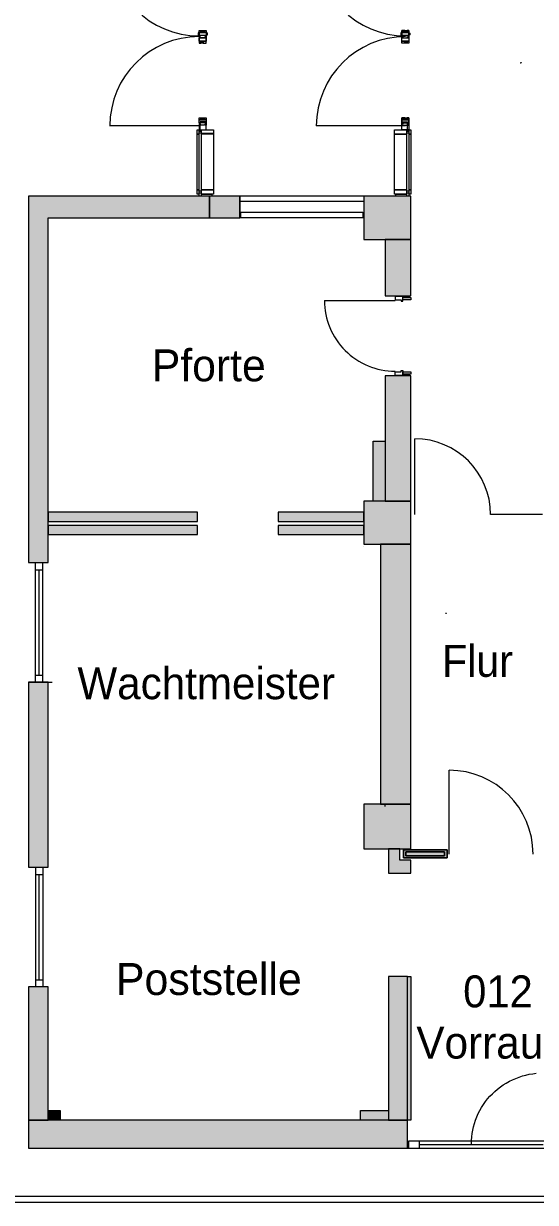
# Model space of a CAD drawing. Header units: inches. Extents: x 50200 to 250609, y 23637 to 115190.
# Drawn here: x 60760 to 67170, y 31909 to 46683 of the extents above; entities that cross this region are included whole.
import ezdxf

# ---------------------------------------------------------------- set-up
doc = ezdxf.new("R2010")
doc.units = ezdxf.units.IN
doc.header["$LTSCALE"] = 200
doc.header["$MEASUREMENT"] = 0
doc.header["$PDMODE"] = 34
doc.header["$PDSIZE"] = 5
doc.linetypes.add('Standardmuster', pattern=[0])
doc.linetypes.add('Volllinie', pattern=[0])
doc.layers.add('Grundebene', color=7, linetype='Continuous')
doc.styles.add('ARIAL', font='arial.ttf', dxfattribs={"height": 0.2})

# ---------------------------------------------------------------- blocks, each defined once
blk = doc.blocks.new('Color_Area-19A')
at = {"layer": 'Grundebene', "true_color": 0x000000, "transparency": 33554687}
blk.add_hatch(color=18, dxfattribs=at).paths.add_polyline_path([(65569, 34739), (65609, 34739), (65609, 32939), (65569, 32939)], flags=0)
at = {"layer": 'Grundebene', "color": 18, "linetype": 'Volllinie', "lineweight": 13, "true_color": 0x000000}
for p, q in [((65569, 34739), (65609, 34739)), ((65569, 32939), (65569, 34739)), ((65609, 34739), (65609, 32939)), ((65609, 32939), (65569, 32939))]:
    blk.add_line(p, q, dxfattribs=at)
blk = doc.blocks.new('Color_Area-D15')
at = {"layer": 'Grundebene', "true_color": 0x000000, "transparency": 33554687}
blk.add_hatch(color=18, dxfattribs=at).paths.add_polyline_path([(65470, 36339), (65329, 36339), (65329, 36037), (65609, 36037), (65609, 36200), (65470, 36200)], flags=0)
at = {"layer": 'Grundebene', "color": 18, "linetype": 'Volllinie', "lineweight": 13, "true_color": 0x000000}
for p, q in [((65470, 36339), (65329, 36339)), ((65329, 36339), (65329, 36037)), ((65470, 36200), (65470, 36339)), ((65609, 36200), (65470, 36200)), ((65609, 36037), (65609, 36200)), ((65329, 36037), (65609, 36037))]:
    blk.add_line(p, q, dxfattribs=at)
blk = doc.blocks.new('Color_Area-D22')
at = {"layer": 'Grundebene', "true_color": 0x000000, "transparency": 33554687}
blk.add_hatch(color=18, dxfattribs=at).paths.add_polyline_path([(64979, 33059), (65329, 33059), (65329, 32939), (64979, 32939)], flags=0)
at = {"layer": 'Grundebene', "color": 18, "linetype": 'Volllinie', "lineweight": 13, "true_color": 0x000000}
for p, q in [((64979, 33059), (65329, 33059)), ((64979, 32939), (64979, 33059)), ((65329, 33059), (65329, 32939)), ((65329, 32939), (64979, 32939))]:
    blk.add_line(p, q, dxfattribs=at)
blk = doc.blocks.new('Color_Area-D2B')
at = {"layer": 'Grundebene', "true_color": 0x000000, "transparency": 33554687}
blk.add_hatch(color=18, dxfattribs=at).paths.add_polyline_path([(61069, 33059), (61219, 33059), (61219, 32939), (61069, 32939)], flags=0)
at = {"layer": 'Grundebene', "color": 18, "linetype": 'Volllinie', "lineweight": 13, "true_color": 0x000000}
for p, q in [((61069, 33059), (61219, 33059)), ((61069, 32939), (61069, 33059)), ((61219, 33059), (61219, 32939)), ((61219, 32939), (61069, 32939))]:
    blk.add_line(p, q, dxfattribs=at)
blk = doc.blocks.new('Color_Area-D34')
at = {"layer": 'Grundebene', "true_color": 0x000000, "transparency": 33554687}
blk.add_hatch(color=18, dxfattribs=at).paths.add_polyline_path([(60819, 32939), (60819, 32589), (65569, 32589), (65569, 32939)], flags=0)
at = {"layer": 'Grundebene', "color": 18, "linetype": 'Volllinie', "lineweight": 13, "true_color": 0x000000}
for p, q in [((60819, 32939), (60819, 32589)), ((65569, 32939), (60819, 32939)), ((65569, 32589), (65569, 32939)), ((60819, 32589), (65569, 32589))]:
    blk.add_line(p, q, dxfattribs=at)
blk = doc.blocks.new('Color_Area-D3D')
at = {"layer": 'Grundebene', "true_color": 0x000000, "transparency": 33554687}
blk.add_hatch(color=18, dxfattribs=at).paths.add_polyline_path([(65609, 36339), (65609, 36455), (65609, 36899), (65019, 36899), (65019, 36339), (65439, 36339)], flags=0)
at = {"layer": 'Grundebene', "color": 18, "linetype": 'Volllinie', "lineweight": 13, "true_color": 0x000000}
for p, q in [((65609, 36899), (65019, 36899)), ((65019, 36899), (65019, 36339)), ((65609, 36455), (65609, 36899)), ((65609, 36339), (65609, 36455)), ((65019, 36339), (65439, 36339)), ((65439, 36339), (65609, 36339))]:
    blk.add_line(p, q, dxfattribs=at)
blk = doc.blocks.new('Color_Area-D48')
at = {"layer": 'Grundebene', "true_color": 0x000000, "transparency": 33554687}
blk.add_hatch(color=18, dxfattribs=at).paths.add_polyline_path([(65289, 42269), (65289, 40699), (65609, 40699), (65609, 42269)], flags=0)
at = {"layer": 'Grundebene', "color": 18, "linetype": 'Volllinie', "lineweight": 13, "true_color": 0x000000}
for p, q in [((65289, 42269), (65289, 40699)), ((65609, 42269), (65289, 42269)), ((65609, 40699), (65609, 42269)), ((65289, 40699), (65609, 40699))]:
    blk.add_line(p, q, dxfattribs=at)
blk = doc.blocks.new('Color_Area-D51')
at = {"layer": 'Grundebene', "true_color": 0x000000, "transparency": 33554687}
blk.add_hatch(color=18, dxfattribs=at).paths.add_polyline_path([(65229, 36899), (65609, 36899), (65609, 40159), (65229, 40159)], flags=0)
at = {"layer": 'Grundebene', "color": 18, "linetype": 'Volllinie', "lineweight": 13, "true_color": 0x000000}
for p, q in [((65609, 40159), (65229, 40159)), ((65229, 40159), (65229, 36899)), ((65609, 36899), (65609, 40159)), ((65229, 36899), (65609, 36899))]:
    blk.add_line(p, q, dxfattribs=at)
blk = doc.blocks.new('Color_Area-D56')
at = {"layer": 'Grundebene', "true_color": 0x000000, "transparency": 33554687}
blk.add_hatch(color=18, dxfattribs=at).paths.add_polyline_path([(65609, 40159), (65609, 40699), (65019, 40699), (65019, 40159)], flags=0)
at = {"layer": 'Grundebene', "color": 18, "linetype": 'Volllinie', "lineweight": 13, "true_color": 0x000000}
for p, q in [((65609, 40699), (65019, 40699)), ((65019, 40699), (65019, 40159)), ((65609, 40159), (65609, 40699)), ((65019, 40159), (65609, 40159))]:
    blk.add_line(p, q, dxfattribs=at)
blk = doc.blocks.new('Color_Area-D7A')
at = {"layer": 'Grundebene', "true_color": 0x000000, "transparency": 33554687}
blk.add_hatch(color=18, dxfattribs=at).paths.add_polyline_path([(65019, 43979), (65609, 43979), (65609, 44519), (65019, 44519)], flags=0)
at = {"layer": 'Grundebene', "color": 18, "linetype": 'Volllinie', "lineweight": 13, "true_color": 0x000000}
for p, q in [((65609, 44519), (65019, 44519)), ((65019, 44519), (65019, 43979)), ((65609, 43979), (65609, 44519)), ((65019, 43979), (65609, 43979))]:
    blk.add_line(p, q, dxfattribs=at)
blk = doc.blocks.new('Color_Area-D83')
at = {"layer": 'Grundebene', "true_color": 0x000000, "transparency": 33554687}
blk.add_hatch(color=18, dxfattribs=at).paths.add_polyline_path([(65609, 43979), (65289, 43979), (65289, 43269), (65609, 43269)], flags=0)
at = {"layer": 'Grundebene', "color": 18, "linetype": 'Volllinie', "lineweight": 13, "true_color": 0x000000}
for p, q in [((65609, 43979), (65289, 43979)), ((65289, 43979), (65289, 43269)), ((65609, 43269), (65609, 43979)), ((65289, 43269), (65609, 43269))]:
    blk.add_line(p, q, dxfattribs=at)
blk = doc.blocks.new('Color_Area-D8C')
at = {"layer": 'Grundebene', "true_color": 0x000000, "transparency": 33554687}
blk.add_hatch(color=18, dxfattribs=at).paths.add_polyline_path([(63469, 44249), (63469, 44519), (63089, 44519), (63089, 44249)], flags=0)
at = {"layer": 'Grundebene', "color": 18, "linetype": 'Volllinie', "lineweight": 13, "true_color": 0x000000}
for p, q in [((63469, 44519), (63089, 44519)), ((63089, 44519), (63089, 44249)), ((63469, 44249), (63469, 44519)), ((63089, 44249), (63469, 44249))]:
    blk.add_line(p, q, dxfattribs=at)
blk = doc.blocks.new('Color_Area-D95')
at = {"layer": 'Grundebene', "true_color": 0x000000, "transparency": 33554687}
blk.add_hatch(color=18, dxfattribs=at).paths.add_polyline_path([(61069, 34609), (60819, 34609), (60819, 32939), (61069, 32939)], flags=0)
at = {"layer": 'Grundebene', "color": 18, "linetype": 'Volllinie', "lineweight": 13, "true_color": 0x000000}
for p, q in [((61069, 34609), (60819, 34609)), ((60819, 34609), (60819, 32939)), ((61069, 32939), (61069, 34609)), ((60819, 32939), (61069, 32939))]:
    blk.add_line(p, q, dxfattribs=at)
blk = doc.blocks.new('Color_Area-D9E')
at = {"layer": 'Grundebene', "true_color": 0x000000, "transparency": 33554687}
blk.add_hatch(color=18, dxfattribs=at).paths.add_polyline_path([(61069, 44249), (63089, 44249), (63089, 44519), (60819, 44519), (60819, 39929), (61069, 39929)], flags=0)
at = {"layer": 'Grundebene', "color": 18, "linetype": 'Volllinie', "lineweight": 13, "true_color": 0x000000}
for p, q in [((63089, 44519), (60819, 44519)), ((60819, 44519), (60819, 39929)), ((63089, 44249), (63089, 44519)), ((61069, 44249), (63089, 44249)), ((61069, 39929), (61069, 44249)), ((60819, 39929), (61069, 39929))]:
    blk.add_line(p, q, dxfattribs=at)
blk = doc.blocks.new('Color_Area-DAB')
at = {"layer": 'Grundebene', "true_color": 0x000000, "transparency": 33554687}
blk.add_hatch(color=18, dxfattribs=at).paths.add_polyline_path([(65569, 34739), (65329, 34739), (65329, 32939), (65569, 32939)], flags=0)
at = {"layer": 'Grundebene', "color": 18, "linetype": 'Volllinie', "lineweight": 13, "true_color": 0x000000}
for p, q in [((65569, 34739), (65329, 34739)), ((65329, 34739), (65329, 32939)), ((65569, 32939), (65569, 34739)), ((65329, 32939), (65569, 32939))]:
    blk.add_line(p, q, dxfattribs=at)
blk = doc.blocks.new('Color_Area-DB4')
at = {"layer": 'Grundebene', "true_color": 0xffffff, "transparency": 33554687}
blk.add_hatch(color=7, dxfattribs=at).paths.add_polyline_path([(65519, 36329), (65519, 36229), (66064, 36229), (66064, 36329)], flags=0)
at = {"layer": 'Grundebene', "color": 18, "linetype": 'Volllinie', "lineweight": 13, "true_color": 0x000000}
blk.add_lwpolyline([(65519, 36329), (65519, 36229), (66064, 36229), (66064, 36329), (65519, 36329)], dxfattribs=at)
blk = doc.blocks.new('Color_Area-DBA')
at = {"layer": 'Grundebene', "true_color": 0x000000, "transparency": 33554687}
blk.add_hatch(color=18, dxfattribs=at).paths.add_polyline_path([(62939, 40559), (61069, 40559), (61069, 40444), (62939, 40444)], flags=0)
at = {"layer": 'Grundebene', "color": 18, "linetype": 'Volllinie', "lineweight": 13, "true_color": 0x000000}
for p, q in [((62939, 40559), (61069, 40559)), ((61069, 40559), (61069, 40444)), ((62939, 40444), (62939, 40559)), ((61069, 40444), (62939, 40444))]:
    blk.add_line(p, q, dxfattribs=at)
blk = doc.blocks.new('Color_Area-DC3')
at = {"layer": 'Grundebene', "true_color": 0x000000, "transparency": 33554687}
blk.add_hatch(color=18, dxfattribs=at).paths.add_polyline_path([(62939, 40394), (61069, 40394), (61069, 40279), (62939, 40279)], flags=0)
at = {"layer": 'Grundebene', "color": 18, "linetype": 'Volllinie', "lineweight": 13, "true_color": 0x000000}
for p, q in [((62939, 40394), (61069, 40394)), ((61069, 40394), (61069, 40279)), ((62939, 40279), (62939, 40394)), ((61069, 40279), (62939, 40279))]:
    blk.add_line(p, q, dxfattribs=at)
blk = doc.blocks.new('Color_Area-DCC')
at = {"layer": 'Grundebene', "true_color": 0x000000, "transparency": 33554687}
blk.add_hatch(color=18, dxfattribs=at).paths.add_polyline_path([(65019, 40559), (63949, 40559), (63949, 40444), (65019, 40444)], flags=0)
at = {"layer": 'Grundebene', "color": 18, "linetype": 'Volllinie', "lineweight": 13, "true_color": 0x000000}
for p, q in [((65019, 40559), (63949, 40559)), ((63949, 40559), (63949, 40444)), ((65019, 40444), (65019, 40559)), ((63949, 40444), (65019, 40444))]:
    blk.add_line(p, q, dxfattribs=at)
blk = doc.blocks.new('Color_Area-DD7')
at = {"layer": 'Grundebene', "true_color": 0x000000, "transparency": 33554687}
blk.add_hatch(color=18, dxfattribs=at).paths.add_polyline_path([(65019, 40394), (63949, 40394), (63949, 40279), (65019, 40279)], flags=0)
at = {"layer": 'Grundebene', "color": 18, "linetype": 'Volllinie', "lineweight": 13, "true_color": 0x000000}
for p, q in [((65019, 40394), (63949, 40394)), ((63949, 40394), (63949, 40279)), ((65019, 40279), (65019, 40394)), ((63949, 40279), (65019, 40279))]:
    blk.add_line(p, q, dxfattribs=at)
blk = doc.blocks.new('Color_Area-DE0')
at = {"layer": 'Grundebene', "true_color": 0x000000, "transparency": 33554687}
blk.add_hatch(color=18, dxfattribs=at).paths.add_polyline_path([(61069, 38429), (60819, 38429), (60819, 36109), (61069, 36109)], flags=0)
at = {"layer": 'Grundebene', "color": 18, "linetype": 'Volllinie', "lineweight": 13, "true_color": 0x000000}
for p, q in [((61069, 38429), (60819, 38429)), ((60819, 38429), (60819, 36109)), ((61069, 36109), (61069, 38429)), ((60819, 36109), (61069, 36109))]:
    blk.add_line(p, q, dxfattribs=at)
blk = doc.blocks.new('Color_Area-E92')
at = {"layer": 'Grundebene', "true_color": 0x000000, "transparency": 33554687}
blk.add_hatch(color=18, dxfattribs=at).paths.add_polyline_path([(65289, 40699), (65139, 40699), (65139, 41449), (65289, 41449)], flags=0)
at = {"layer": 'Grundebene', "color": 18, "linetype": 'Volllinie', "lineweight": 13, "true_color": 0x000000}
blk.add_lwpolyline([(65289, 40699), (65139, 40699), (65139, 41449), (65289, 41449), (65289, 40699)], dxfattribs=at)
blk = doc.blocks.new('Color_Area-1193')
at = {"layer": 'Grundebene', "true_color": 0xffffff, "transparency": 33554687}
blk.add_hatch(color=7, dxfattribs=at).paths.add_polyline_path([(65546, 36304), (65546, 36254), (66033, 36254), (66033, 36304)], flags=0)
at = {"layer": 'Grundebene', "color": 18, "linetype": 'Volllinie', "lineweight": 13, "true_color": 0x000000}
blk.add_lwpolyline([(65546, 36304), (65546, 36254), (66033, 36254), (66033, 36304), (65546, 36304)], dxfattribs=at)

msp = doc.modelspace()

# ---------------------------------------------------------------- linework, layer by layer
at = {"layer": 'Grundebene', "color": 18, "linetype": 'Volllinie', "lineweight": 13, "true_color": 0x000000}
for p, q in [((62946, 46565), (62946, 46541)), ((62948, 46565), (62946, 46565)), ((62946, 46541), (62948, 46541)), ((62948, 46567), (62948, 46539)), ((62958, 46569), (62951, 46569)), ((62958, 46573), (62958, 46598)), ((62958, 46598), (62978, 46598)), ((62958, 46573), (62958, 46598)), ((62958, 46598), (62978, 46598)), ((62958, 46534), (62958, 46573)), ((62958, 46573), (63047, 46573)), ((62978, 46573), (62958, 46573)), ((63047, 46573), (62958, 46573)), ((62958, 46534), (62958, 46573)), ((62958, 46573), (63047, 46573)), ((62958, 46569), (62958, 46537)), ((62978, 46598), (62978, 46573)), ((62978, 46598), (62978, 46587)), ((62978, 46587), (62978, 46598)), ((62978, 46598), (63008, 46598)), ((62978, 46573), (62978, 46587)), ((62978, 46587), (63026, 46587)), ((62978, 46587), (63008, 46587)), ((63008, 46587), (62978, 46587)), ((63026, 46573), (62978, 46573)), ((63008, 46598), (63047, 46598)), ((63008, 46587), (63008, 46598)), ((63008, 46598), (63008, 46587)), ((63026, 46573), (63026, 46598)), ((63026, 46598), (63047, 46598)), ((63026, 46587), (63026, 46573)), ((63047, 46573), (63026, 46573)), ((63047, 46598), (63047, 46573)), ((63047, 46598), (63047, 46573)), ((63047, 46573), (63047, 46534)), ((63047, 46573), (63047, 46508)), ((63047, 46569), (63053, 46569)), ((63047, 46569), (63047, 46537)), ((63057, 46567), (63057, 46539)), ((63057, 46565), (63058, 46565)), ((63058, 46541), (63057, 46541)), ((63058, 46565), (63058, 46541)), ((65484, 46565), (65484, 46541)), ((65485, 46565), (65484, 46565)), ((65484, 46541), (65485, 46541)), ((65485, 46567), (65485, 46539)), ((65495, 46569), (65489, 46569)), ((65495, 46573), (65495, 46598)), ((65495, 46598), (65515, 46598)), ((65534, 46598), (65495, 46598)), ((65495, 46598), (65495, 46573)), ((65495, 46534), (65495, 46573)), ((65495, 46573), (65584, 46573)), ((65515, 46573), (65495, 46573)), ((65495, 46573), (65584, 46573)), ((65495, 46573), (65495, 46508)), ((65584, 46573), (65495, 46573)), ((65495, 46569), (65495, 46537)), ((65515, 46598), (65515, 46573)), ((65515, 46573), (65515, 46587)), ((65515, 46587), (65564, 46587)), ((65564, 46573), (65515, 46573)), ((65534, 46587), (65534, 46598)), ((65534, 46587), (65534, 46598)), ((65534, 46598), (65564, 46598)), ((65564, 46587), (65534, 46587)), ((65564, 46587), (65534, 46587)), ((65564, 46573), (65564, 46598)), ((65564, 46598), (65584, 46598)), ((65584, 46598), (65564, 46598)), ((65564, 46598), (65564, 46587)), ((65564, 46598), (65564, 46587)), ((65564, 46587), (65564, 46573)), ((65584, 46573), (65564, 46573)), ((65584, 46598), (65584, 46573)), ((65584, 46573), (65584, 46598)), ((65584, 46573), (65584, 46534)), ((65584, 46534), (65584, 46573)), ((65584, 46569), (65591, 46569)), ((65584, 46569), (65584, 46537)), ((65594, 46567), (65594, 46539)), ((65594, 46565), (65596, 46565)), ((65596, 46541), (65594, 46541)), ((65596, 46565), (65596, 46541)), ((62958, 46537), (62951, 46537)), ((63047, 46534), (62958, 46534)), ((62971, 46534), (62958, 46534)), ((62963, 46529), (62958, 46529)), ((62958, 46529), (62958, 46464)), ((62958, 46464), (62958, 46503)), ((62958, 46503), (63047, 46503)), ((63047, 46464), (62958, 46464)), ((62958, 46464), (63047, 46464)), ((63047, 46464), (62958, 46464)), ((62958, 46464), (62958, 46439)), ((62958, 46439), (62978, 46439)), ((62963, 46503), (62963, 46529)), ((62971, 46503), (62963, 46503)), ((62971, 46529), (62971, 46534)), ((62971, 46534), (62981, 46534)), ((62971, 46529), (62971, 46534)), ((62981, 46529), (62971, 46529)), ((62981, 46529), (62971, 46529)), ((62981, 46508), (62971, 46508)), ((62971, 46508), (62971, 46503)), ((62978, 46439), (62978, 46450)), ((62978, 46450), (63008, 46450)), ((62978, 46439), (62978, 46450)), ((62978, 46450), (63008, 46450)), ((63008, 46439), (62978, 46439)), ((62981, 46534), (62981, 46529)), ((63024, 46534), (62981, 46534)), ((62981, 46534), (62981, 46529)), ((62981, 46503), (62981, 46508)), ((63024, 46503), (62981, 46503)), ((63008, 46450), (63008, 46439)), ((63008, 46450), (63008, 46439)), ((63008, 46439), (63047, 46439)), ((63024, 46529), (63024, 46534)), ((63024, 46534), (63033, 46534)), ((63024, 46529), (63024, 46534)), ((63033, 46529), (63024, 46529)), ((63033, 46529), (63024, 46529)), ((63024, 46503), (63024, 46508)), ((63024, 46508), (63033, 46508)), ((63033, 46508), (63024, 46508)), ((63024, 46508), (63024, 46503)), ((63033, 46503), (63024, 46503)), ((63033, 46534), (63033, 46529)), ((63041, 46534), (63033, 46534)), ((63033, 46534), (63033, 46529)), ((63033, 46508), (63033, 46503)), ((63033, 46503), (63033, 46508)), ((63047, 46503), (63033, 46503)), ((63041, 46508), (63041, 46534)), ((63041, 46534), (63047, 46534)), ((63041, 46508), (63041, 46534)), ((63047, 46508), (63041, 46508)), ((63047, 46508), (63041, 46508)), ((63047, 46537), (63053, 46537)), ((63047, 46534), (63047, 46508)), ((63047, 46503), (63047, 46464)), ((63047, 46464), (63047, 46503)), ((63047, 46439), (63047, 46464)), ((65495, 46537), (65489, 46537)), ((65495, 46508), (65495, 46534)), ((65495, 46534), (65501, 46534)), ((65584, 46534), (65495, 46534)), ((65501, 46508), (65495, 46508)), ((65495, 46508), (65501, 46508)), ((65495, 46464), (65495, 46503)), ((65495, 46503), (65584, 46503)), ((65495, 46503), (65509, 46503)), ((65495, 46464), (65495, 46503)), ((65584, 46464), (65495, 46464)), ((65584, 46464), (65495, 46464)), ((65495, 46439), (65495, 46464)), ((65495, 46464), (65584, 46464)), ((65534, 46439), (65495, 46439)), ((65501, 46534), (65501, 46508)), ((65501, 46508), (65501, 46534)), ((65501, 46534), (65509, 46534)), ((65509, 46529), (65509, 46534)), ((65509, 46534), (65518, 46534)), ((65509, 46534), (65509, 46529)), ((65518, 46529), (65509, 46529)), ((65509, 46529), (65518, 46529)), ((65509, 46503), (65509, 46508)), ((65509, 46508), (65518, 46508)), ((65509, 46503), (65509, 46508)), ((65509, 46508), (65518, 46508)), ((65518, 46503), (65509, 46503)), ((65518, 46534), (65518, 46529)), ((65518, 46529), (65518, 46534)), ((65518, 46534), (65561, 46534)), ((65518, 46508), (65518, 46503)), ((65518, 46508), (65518, 46503)), ((65518, 46503), (65561, 46503)), ((65564, 46450), (65534, 46450)), ((65534, 46450), (65534, 46439)), ((65534, 46439), (65534, 46450)), ((65534, 46450), (65564, 46450)), ((65564, 46439), (65534, 46439)), ((65561, 46529), (65561, 46534)), ((65561, 46534), (65571, 46534)), ((65561, 46534), (65561, 46529)), ((65571, 46529), (65561, 46529)), ((65561, 46529), (65571, 46529)), ((65561, 46503), (65561, 46508)), ((65561, 46508), (65571, 46508)), ((65564, 46439), (65564, 46450)), ((65564, 46450), (65564, 46439)), ((65584, 46439), (65564, 46439)), ((65571, 46534), (65571, 46529)), ((65571, 46529), (65571, 46534)), ((65571, 46534), (65584, 46534)), ((65571, 46508), (65571, 46503)), ((65571, 46503), (65579, 46503)), ((65579, 46503), (65579, 46529)), ((65579, 46529), (65584, 46529)), ((65584, 46537), (65591, 46537)), ((65584, 46529), (65584, 46464)), ((65584, 46503), (65584, 46464)), ((65584, 46464), (65584, 46439)), ((62958, 45402), (61836, 45402)), ((62958, 45477), (62958, 45503)), ((62958, 45503), (62978, 45503)), ((62958, 45477), (62958, 45503)), ((62958, 45503), (62978, 45503)), ((62958, 45438), (62958, 45477)), ((62958, 45477), (63047, 45477)), ((62978, 45477), (62958, 45477)), ((63047, 45477), (62958, 45477)), ((62958, 45438), (62958, 45477)), ((62958, 45477), (63047, 45477)), ((63047, 45438), (62958, 45438)), ((62971, 45438), (62958, 45438)), ((62963, 45434), (62958, 45434)), ((62958, 45434), (62958, 45352)), ((62963, 45408), (62963, 45434)), ((62971, 45408), (62963, 45408)), ((62971, 45433), (62971, 45438)), ((62971, 45438), (62981, 45438)), ((62971, 45433), (62971, 45438)), ((62981, 45433), (62971, 45433)), ((62981, 45433), (62971, 45433)), ((62981, 45413), (62971, 45413)), ((62971, 45413), (62971, 45408)), ((62973, 45352), (62973, 45450)), ((63046, 45450), (62973, 45450)), ((62978, 45503), (62978, 45477)), ((62978, 45503), (62978, 45492)), ((62978, 45492), (62978, 45503)), ((62978, 45503), (63008, 45503)), ((62978, 45477), (62978, 45492)), ((62978, 45492), (63026, 45492)), ((62978, 45492), (63008, 45492)), ((63008, 45492), (62978, 45492)), ((63026, 45477), (62978, 45477)), ((62981, 45438), (62981, 45433)), ((63024, 45438), (62981, 45438)), ((62981, 45438), (62981, 45433)), ((62981, 45408), (62981, 45413)), ((63024, 45408), (62981, 45408)), ((63008, 45503), (63047, 45503)), ((63008, 45492), (63008, 45503)), ((63008, 45503), (63008, 45492)), ((63024, 45433), (63024, 45438)), ((63024, 45438), (63033, 45438)), ((63024, 45433), (63024, 45438)), ((63033, 45433), (63024, 45433)), ((63033, 45433), (63024, 45433)), ((63033, 45413), (63024, 45413)), ((63024, 45413), (63024, 45408)), ((63026, 45477), (63026, 45503)), ((63026, 45503), (63047, 45503)), ((63026, 45492), (63026, 45477)), ((63047, 45477), (63026, 45477)), ((63033, 45438), (63033, 45433)), ((63041, 45438), (63033, 45438)), ((63033, 45438), (63033, 45433)), ((63033, 45408), (63033, 45413)), ((63047, 45408), (63033, 45408)), ((63041, 45412), (63041, 45438)), ((63047, 45412), (63041, 45412)), ((63046, 45352), (63046, 45450)), ((63046, 45352), (63047, 45408)), ((63047, 45503), (63047, 45477)), ((63047, 45503), (63047, 45477)), ((63047, 45477), (63047, 45438)), ((63047, 45477), (63047, 45412)), ((65544, 45402), (64422, 45402)), ((65495, 45477), (65495, 45503)), ((65495, 45503), (65515, 45503)), ((65534, 45503), (65495, 45503)), ((65495, 45503), (65495, 45477)), ((65495, 45438), (65495, 45477)), ((65495, 45477), (65584, 45477)), ((65515, 45477), (65495, 45477)), ((65495, 45477), (65584, 45477)), ((65495, 45477), (65495, 45412)), ((65584, 45477), (65495, 45477)), ((65584, 45438), (65495, 45438)), ((65495, 45412), (65501, 45412)), ((65496, 45352), (65495, 45408)), ((65495, 45408), (65509, 45408)), ((65496, 45352), (65496, 45450)), ((65496, 45450), (65569, 45450)), ((65501, 45412), (65501, 45438)), ((65501, 45438), (65509, 45438)), ((65509, 45433), (65509, 45438)), ((65509, 45438), (65518, 45438)), ((65509, 45438), (65509, 45433)), ((65518, 45433), (65509, 45433)), ((65509, 45433), (65518, 45433)), ((65509, 45408), (65509, 45413)), ((65509, 45413), (65518, 45413)), ((65515, 45503), (65515, 45477)), ((65515, 45477), (65515, 45492)), ((65515, 45492), (65564, 45492)), ((65564, 45477), (65515, 45477)), ((65518, 45438), (65518, 45433)), ((65518, 45433), (65518, 45438)), ((65518, 45438), (65561, 45438)), ((65518, 45413), (65518, 45408)), ((65518, 45408), (65561, 45408)), ((65534, 45492), (65534, 45503)), ((65534, 45492), (65534, 45503)), ((65534, 45503), (65564, 45503)), ((65564, 45492), (65534, 45492)), ((65564, 45492), (65534, 45492)), ((65561, 45433), (65561, 45438)), ((65561, 45438), (65571, 45438)), ((65561, 45438), (65561, 45433)), ((65571, 45433), (65561, 45433)), ((65561, 45433), (65571, 45433)), ((65561, 45408), (65561, 45413)), ((65561, 45413), (65571, 45413)), ((65564, 45477), (65564, 45503)), ((65564, 45503), (65584, 45503)), ((65584, 45503), (65564, 45503)), ((65564, 45503), (65564, 45492)), ((65564, 45503), (65564, 45492)), ((65564, 45492), (65564, 45477)), ((65584, 45477), (65564, 45477)), ((65569, 45352), (65569, 45450)), ((65571, 45438), (65571, 45433)), ((65571, 45433), (65571, 45438)), ((65571, 45438), (65584, 45438)), ((65571, 45413), (65571, 45408)), ((65571, 45408), (65579, 45408)), ((65579, 45408), (65579, 45434)), ((65579, 45434), (65584, 45434)), ((65584, 45503), (65584, 45477)), ((65584, 45477), (65584, 45503)), ((65584, 45477), (65584, 45438)), ((65584, 45438), (65584, 45477)), ((65584, 45434), (65584, 45352)), ((62933, 45352), (62953, 45352)), ((62933, 45299), (62933, 45352)), ((62933, 45299), (62953, 45299)), ((62933, 44600), (62933, 45299)), ((62953, 45299), (62933, 45299)), ((62953, 45352), (62953, 45299)), ((62953, 45299), (62953, 44600)), ((62958, 45352), (63046, 45352)), ((62958, 45331), (62958, 45352)), ((62958, 45352), (62982, 45352)), ((62982, 45331), (62958, 45331)), ((62958, 45314), (62982, 45314)), ((62958, 44584), (62958, 45314)), ((62982, 45352), (62982, 45331)), ((62982, 45314), (62982, 44584)), ((62988, 45352), (63138, 45352)), ((62988, 45299), (62988, 45352)), ((62988, 45311), (63138, 45311)), ((62988, 44600), (62988, 45311)), ((63138, 45299), (62988, 45299)), ((63138, 45352), (63138, 45299)), ((63138, 45311), (63138, 44600)), ((65404, 45352), (65554, 45352)), ((65404, 45299), (65404, 45352)), ((65404, 45299), (65554, 45299)), ((65404, 44600), (65404, 45299)), ((65554, 45299), (65404, 45299)), ((65584, 45352), (65496, 45352)), ((65554, 45352), (65554, 45299)), ((65554, 45299), (65554, 44600)), ((65560, 45331), (65560, 45352)), ((65560, 45352), (65584, 45352)), ((65584, 45331), (65560, 45331)), ((65560, 45314), (65584, 45314)), ((65560, 44584), (65560, 45314)), ((65584, 45352), (65584, 45331)), ((65584, 45314), (65584, 44584)), ((65589, 45352), (65609, 45352)), ((65589, 45299), (65589, 45352)), ((65609, 45299), (65589, 45299)), ((65589, 45299), (65609, 45299)), ((65589, 44600), (65589, 45299)), ((65609, 45352), (65609, 45299)), ((65609, 45299), (65609, 44600)), ((65609, 45299), (65609, 44600)), ((63089, 44519), (60819, 44519)), ((60819, 44519), (60819, 39929)), ((62953, 44600), (62933, 44600)), ((62933, 44600), (62953, 44600)), ((62933, 44547), (62933, 44600)), ((62953, 44547), (62933, 44547)), ((62953, 44600), (62953, 44547)), ((62982, 44584), (62958, 44584)), ((62958, 44564), (62982, 44564)), ((62958, 44522), (62958, 44564)), ((62982, 44522), (62958, 44522)), ((62982, 44564), (62982, 44522)), ((63138, 44600), (62988, 44600)), ((62988, 44600), (63138, 44600)), ((62988, 44547), (62988, 44600)), ((63138, 44547), (62988, 44547)), ((62988, 44521), (62988, 44544)), ((62988, 44544), (63117, 44544)), ((63117, 44521), (62988, 44521)), ((63469, 44519), (63089, 44519)), ((63089, 44519), (63089, 44249)), ((63089, 44249), (63089, 44519)), ((63117, 44544), (63117, 44521)), ((63138, 44600), (63138, 44547)), ((63469, 44249), (63469, 44519)), ((63469, 44519), (63469, 44249)), ((65019, 44519), (63469, 44519)), ((65609, 44519), (65019, 44519)), ((65019, 44519), (65019, 43979)), ((65554, 44600), (65404, 44600)), ((65404, 44600), (65554, 44600)), ((65404, 44547), (65404, 44600)), ((65554, 44547), (65404, 44547)), ((65423, 44521), (65423, 44544)), ((65423, 44544), (65554, 44544)), ((65554, 44521), (65423, 44521)), ((65554, 44600), (65554, 44547)), ((65554, 44544), (65554, 44521)), ((65584, 44584), (65560, 44584)), ((65560, 44564), (65584, 44564)), ((65560, 44522), (65560, 44564)), ((65584, 44522), (65560, 44522)), ((65584, 44564), (65584, 44522)), ((65589, 44600), (65609, 44600)), ((65589, 44547), (65589, 44600)), ((65609, 44600), (65589, 44600)), ((65609, 44547), (65589, 44547)), ((65609, 44600), (65609, 44547)), ((65609, 43979), (65609, 44519)), ((65019, 44452), (63469, 44452)), ((61069, 44249), (63089, 44249)), ((61069, 39929), (61069, 44249)), ((63089, 44249), (63469, 44249)), ((65019, 44249), (63469, 44249)), ((63479, 44319), (65009, 44319)), ((63479, 44249), (63479, 44319)), ((65009, 44249), (63479, 44249)), ((65009, 44319), (65009, 44249)), ((65019, 43979), (65609, 43979)), ((65609, 43979), (65289, 43979)), ((65289, 43979), (65289, 43269)), ((65609, 43269), (65609, 43979)), ((64529, 43212), (65414, 43212)), ((65289, 43269), (65609, 43269)), ((65289, 42269), (65289, 40699)), ((65609, 42269), (65289, 42269)), ((65609, 40699), (65609, 42269)), ((65139, 41449), (65289, 41449)), ((65139, 40699), (65139, 41449)), ((65289, 41449), (65289, 40699)), ((65659, 40530), (65659, 41480)), ((65609, 40699), (65019, 40699)), ((65019, 40699), (65019, 40159)), ((65289, 40699), (65139, 40699)), ((65289, 40699), (65609, 40699)), ((65609, 40159), (65609, 40699)), ((62939, 40559), (61069, 40559)), ((61069, 40559), (61069, 40444)), ((62939, 40444), (62939, 40559)), ((65019, 40559), (63949, 40559)), ((63949, 40559), (63949, 40444)), ((65019, 40444), (65019, 40559)), ((67259, 40530), (66609, 40530)), ((61069, 40444), (62939, 40444)), ((62939, 40394), (61069, 40394)), ((61069, 40394), (61069, 40279)), ((62939, 40279), (62939, 40394)), ((63949, 40444), (65019, 40444)), ((65019, 40394), (63949, 40394)), ((63949, 40394), (63949, 40279)), ((65019, 40279), (65019, 40394)), ((61069, 40279), (62939, 40279)), ((63949, 40279), (65019, 40279)), ((65019, 40159), (65609, 40159)), ((65019, 40129), (65019, 40129)), ((60819, 39929), (61069, 39929)), ((60909, 38429), (60909, 39929)), ((60999, 38429), (60999, 39929)), ((60909, 39839), (60999, 39839)), ((60954, 38519), (60954, 39839)), ((60819, 38429), (61119, 38429)), ((61069, 38429), (60819, 38429)), ((60819, 38429), (60819, 36109)), ((60909, 38519), (60999, 38519)), ((61069, 36109), (61069, 38429)), ((66091, 36275), (66091, 37325)), ((65609, 36899), (65019, 36899)), ((65019, 36899), (65019, 36339)), ((65289, 36869), (65289, 36899)), ((65609, 36339), (65609, 36899)), ((65019, 36339), (65609, 36339)), ((65470, 36339), (65329, 36339)), ((65329, 36339), (65329, 36037)), ((65470, 36200), (65470, 36339)), ((65609, 36200), (65470, 36200)), ((65519, 36329), (66064, 36329)), ((65519, 36229), (65519, 36329)), ((66064, 36229), (65519, 36229)), ((65546, 36304), (66033, 36304)), ((65546, 36254), (65546, 36304)), ((66033, 36254), (65546, 36254)), ((65609, 36037), (65609, 36200)), ((66033, 36304), (66033, 36254)), ((66064, 36329), (66064, 36229)), ((60819, 36109), (61069, 36109)), ((60909, 36109), (60909, 34609)), ((60999, 36109), (60999, 34609)), ((60909, 36019), (60999, 36019)), ((60954, 34699), (60954, 36019)), ((65329, 36037), (65609, 36037)), ((65569, 34739), (65329, 34739)), ((65329, 34739), (65329, 32939)), ((65569, 34739), (65609, 34739)), ((65569, 32939), (65569, 34739)), ((65569, 32939), (65569, 34739)), ((65609, 34739), (65609, 32939)), ((61069, 34609), (60819, 34609)), ((60819, 34609), (60819, 32939)), ((60909, 34699), (60999, 34699)), ((61069, 32939), (61069, 34609)), ((61069, 33059), (61219, 33059)), ((61069, 32939), (61069, 33059)), ((61219, 33059), (61219, 32939)), ((64979, 33059), (65329, 33059)), ((64979, 32939), (64979, 33059)), ((65329, 33059), (65329, 32939)), ((60819, 32939), (60819, 32589)), ((65569, 32939), (60819, 32939)), ((60819, 32939), (61069, 32939)), ((61219, 32939), (61069, 32939)), ((65329, 32939), (64979, 32939)), ((65329, 32939), (65569, 32939)), ((65609, 32939), (65569, 32939)), ((65569, 32589), (65569, 32939)), ((65584, 32679), (67394, 32679)), ((65584, 32589), (65584, 32679)), ((65719, 32589), (65719, 32679)), ((60819, 32589), (65569, 32589)), ((65569, 32589), (67409, 32589)), ((65584, 32589), (67394, 32589)), ((67269, 32632), (65719, 32632)), ((51249, 31989), (89784, 31989)), ((89784, 31909), (51249, 31909))]:
    msp.add_line(p, q, dxfattribs=at)
for points in [[(62951, 46569), (62951, 46569, 0.150166), (62949, 46569), (62948, 46568, 0.248585), (62948, 46567)], [(62951, 46537), (62951, 46537, -0.150166), (62949, 46538), (62948, 46538, -0.248585), (62948, 46539)], [(63057, 46567, 0.248585), (63056, 46568), (63056, 46569, 0.150166), (63054, 46569), (63053, 46569)], [(63057, 46539, -0.248585), (63056, 46538), (63056, 46538, -0.150166), (63054, 46537), (63053, 46537)], [(65489, 46569), (65488, 46569, 0.150166), (65486, 46569), (65486, 46568, 0.248585), (65485, 46567)], [(65489, 46537), (65488, 46537, -0.150166), (65486, 46538), (65486, 46538, -0.248585), (65485, 46539)], [(65594, 46567, 0.248585), (65594, 46568), (65593, 46569, 0.150166), (65591, 46569), (65591, 46569)], [(65594, 46539, -0.248585), (65594, 46538), (65593, 46538, -0.150166), (65591, 46537), (65591, 46537)]]:
    msp.add_lwpolyline(points, format="xyb", dxfattribs=at)
for points in [[(64529, 43212), (64530, 43167), (64533, 43124), (64538, 43081), (64545, 43038), (64555, 42996), (64566, 42955), (64580, 42914), (64595, 42874), (64613, 42834), (64633, 42795), (64655, 42756), (64678, 42719), (64703, 42683), (64730, 42649), (64758, 42617), (64787, 42585), (64819, 42556), (64851, 42528), (64885, 42501), (64921, 42476), (64958, 42453), (64997, 42431), (65036, 42411), (65076, 42393), (65116, 42378), (65157, 42364), (65198, 42353), (65240, 42343), (65283, 42336), (65326, 42331), (65369, 42328), (65414, 42327)], [(65414, 43264), (65414, 43219), (65487, 43219), (65487, 43204), (65509, 43204), (65509, 43264), (65414, 43264)], [(65509, 43264), (65589, 43264), (65589, 43249), (65509, 43249), (65509, 43264)], [(65509, 43249), (65609, 43249), (65609, 43219), (65509, 43219), (65509, 43249)], [(65414, 42274), (65414, 42319), (65487, 42319), (65487, 42334), (65509, 42334), (65509, 42274), (65414, 42274)], [(65509, 42319), (65609, 42319), (65609, 42289), (65509, 42289), (65509, 42319)], [(65509, 42289), (65589, 42289), (65589, 42274), (65509, 42274), (65509, 42289)], [(66369, 32642), (66370, 32686), (66373, 32729), (66379, 32772), (66386, 32815), (66395, 32858), (66407, 32900), (66421, 32941), (66437, 32982), (66454, 33022), (66474, 33061), (66496, 33099), (66519, 33136), (66545, 33172), (66572, 33206), (66601, 33239), (66631, 33271), (66663, 33301), (66697, 33330), (66732, 33357), (66768, 33382), (66805, 33405), (66844, 33427), (66883, 33446), (66924, 33464), (66965, 33480), (67007, 33494), (67050, 33505), (67093, 33515), (67137, 33522), (67181, 33528)]]:
    msp.add_lwpolyline(points, dxfattribs=at)
for centre, radius, start, end in [((62958, 47646), 1118, 180, 270), ((65544, 47646), 1118, 180, 270), ((62958, 45402), 1118, 90, 180), ((65544, 45402), 1118, 90, 180), ((65659, 40530), 950, 0, 90), ((66091, 36275), 1050, 0, 90)]:
    msp.add_arc(centre, radius, start, end, dxfattribs=at)
at = {"layer": 'Grundebene', "color": 18, "linetype": 'Standardmuster', "lineweight": 13, "true_color": 0x000000}
for p in [(66988, 46192), (66052, 39292)]:
    msp.add_point(p, dxfattribs=at)

# ---------------------------------------------------------------- block references
at = {"layer": 'Grundebene'}
for name in ['Color_Area-D9E', 'Color_Area-D8C', 'Color_Area-D7A', 'Color_Area-D83', 'Color_Area-D48', 'Color_Area-E92', 'Color_Area-D56', 'Color_Area-DBA', 'Color_Area-DCC', 'Color_Area-DC3', 'Color_Area-DD7', 'Color_Area-D51', 'Color_Area-DE0', 'Color_Area-D3D', 'Color_Area-D15', 'Color_Area-DB4', 'Color_Area-1193', 'Color_Area-DAB', 'Color_Area-19A', 'Color_Area-D95', 'Color_Area-D2B', 'Color_Area-D22', 'Color_Area-D34']:
    msp.add_blockref(name, (0, 0), dxfattribs=at)

# ---------------------------------------------------------------- texts
at = {"layer": 'Grundebene', "color": 18, "lineweight": 18, "true_color": 0x000000, "style": 'ARIAL'}
for s, width, p in [('Pforte', 0.95708, (62366, 42200)), ('Flur', 0.923506, (66000, 38496)), ('Wachtmeister', 0.944612, (61434, 38216)), ('Poststelle', 0.960966, (61916, 34509)), ('012', 0.935301, (66265, 34354)), ('Vorraum', 0.947919, (65679, 33712))]:
    msp.add_text(s, height=400, dxfattribs=dict(at, width=width)).set_placement(p)

doc.saveas('drawing.dxf')
